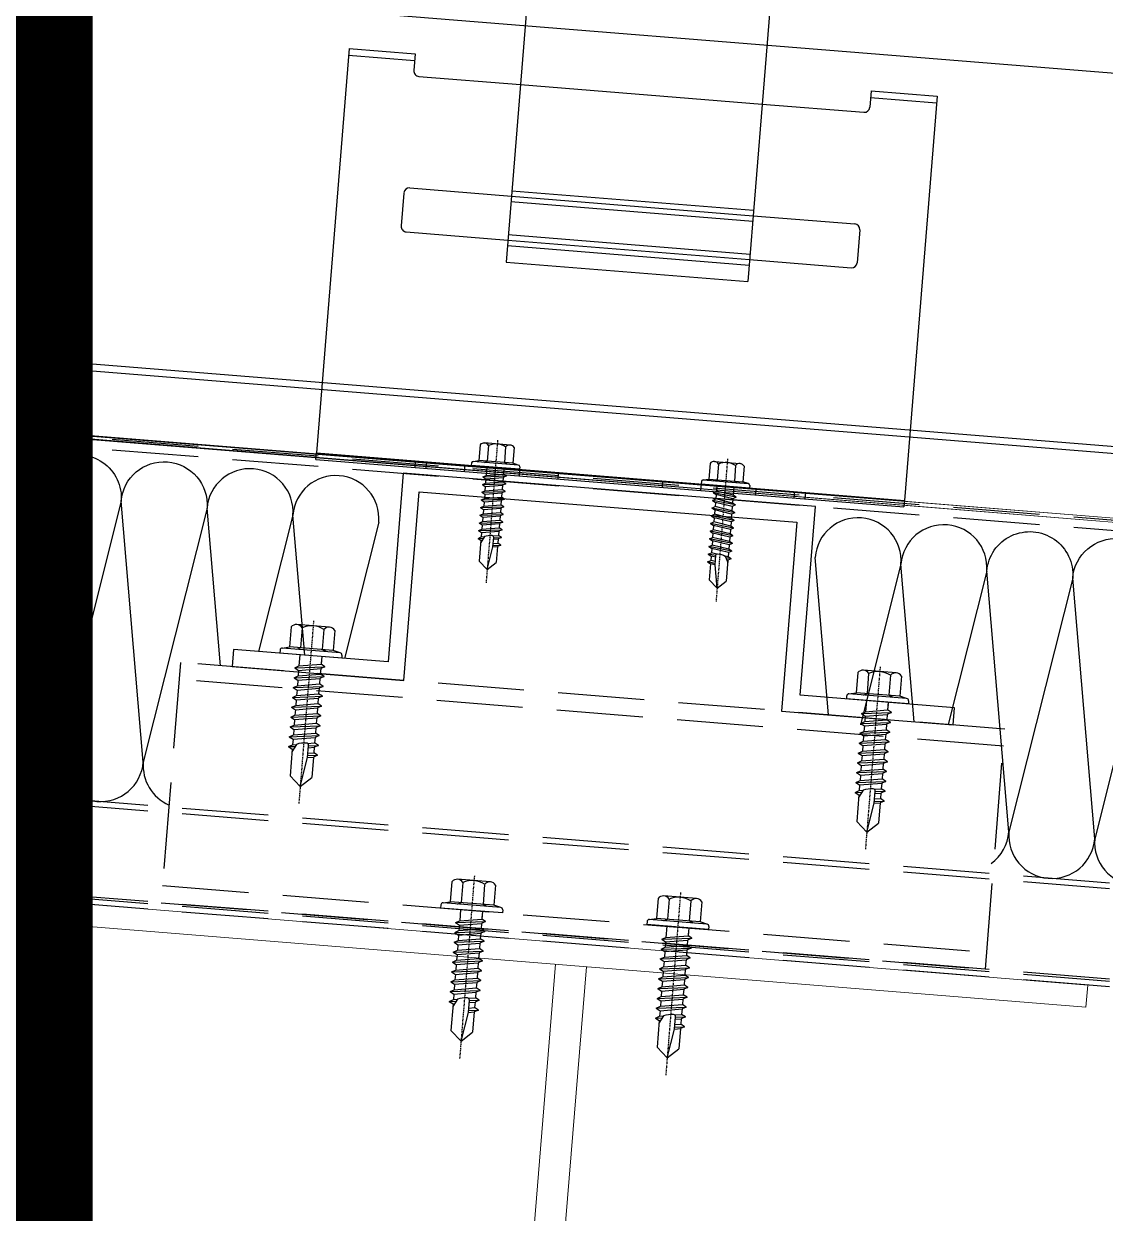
# Model space of a CAD drawing. Extents: x 220580 to 2027826, y -309201 to 71987.
# Drawn here: x 360329.9 to 360486.9, y -153232.1 to -153059.3 of the extents above; entities that cross this region are included whole.
import ezdxf

# ---------------------------------------------------------------- set-up
doc = ezdxf.new("R2010")
doc.units = 0
for name, pattern in [('CENTER', [2, 1.25, -0.25, 0.25, -0.25]), ('DASH', [0.35, 0.25, -0.1]), ('ZN-DASH', [0.35, 0.25, -0.1])]:
    doc.linetypes.add(name, pattern=pattern)
for name, color, linetype in [('!ZN6-虚线-8', 8, 'ZN-DASH'), ('3索引', 3, 'Continuous'), ('BWM', 8, 'Continuous'), ('pj', 4, 'Continuous'), ('SEAMLOK75 - SHEET', 6, 'Continuous'), ('ZX', 240, 'CENTER')]:
    doc.layers.add(name, color=color, linetype=linetype)
for name, color, linetype, lineweight in [('S-dim', 81, 'Continuous', 0), ('屋面板', 6, 'Continuous', 13), ('粗', 7, 'Continuous', 50)]:
    doc.layers.add(name, color=color, linetype=linetype, lineweight=lineweight)

# ---------------------------------------------------------------- blocks, each defined once
blk = doc.blocks.new('20250908100738', base_point=(-59332.14, -80635.9))
at = {"color": 8, "ltscale": 50}
for p, q in [((-60924.04, -80547.73), (-60065.4, -80617.12)), ((-60924.04, -80549.24), (-60065, -80618.65)), ((-60064.16, -80669.99), (-60924.04, -80600.5)), ((-60064.16, -80670.79), (-60924.04, -80601.31)), ((-60064.16, -80683.93), (-60924.04, -80614.45)), ((-60064.16, -80684.24), (-60924.04, -80614.75)), ((-60064.16, -80685.04), (-60924.04, -80615.55)), ((-60321.06, -80628.06, 0), (-60323.87, -80662.95, 0)), ((-60201.45, -80637.73, 0), (-60321.06, -80628.06, 0)), ((-60201.65, -80640.22, 0), (-60321.26, -80630.55, 0)), ((-60204.26, -80672.61, 0), (-60201.45, -80637.73, 0)), ((-60323.67, -80660.46, 0), (-60204.06, -80670.12, 0)), ((-60323.87, -80662.95, 0), (-60204.26, -80672.61, 0))]:
    blk.add_line(p, q, dxfattribs=at)
at = {"color": 8, "ltscale": 1000}
for p, q in [((-60288.74, -80600.57, 0), (-60290.95, -80627.99, 0)), ((-60228.93, -80605.41, 0), (-60288.74, -80600.57, 0)), ((-60288.66, -80630.68, 0), (-60286.45, -80603.27, 0)), ((-60286.45, -80603.27, 0), (-60231.62, -80607.7, 0)), ((-60231.15, -80632.82, 0), (-60228.93, -80605.41, 0)), ((-60231.62, -80607.7, 0), (-60233.84, -80635.11, 0)), ((-60313.38, -80626.17, 0), (-60313.58, -80628.66, 0)), ((-60290.95, -80627.99, 0), (-60313.38, -80626.17, 0)), ((-60313.58, -80628.66, 0), (-60288.66, -80630.68, 0)), ((-60208.72, -80634.63, 0), (-60231.15, -80632.82, 0)), ((-60233.84, -80635.11, 0), (-60208.92, -80637.12, 0)), ((-60208.92, -80637.12, 0), (-60208.72, -80634.63, 0))]:
    blk.add_line(p, q, dxfattribs=at)
at = {"layer": 'BWM', "color": 8, "ltscale": 1000}
for p, q in [((-60315.28, -80628.53), (-60317.22, -80605.66)), ((-60304.76, -80606.67), (-60309.73, -80626.47)), ((-60303.04, -80627.01), (-60304.76, -80606.67)), ((-60292.3, -80607.68), (-60297.27, -80627.47)), ((-60227.04, -80635.66), (-60228.97, -80612.8)), ((-60216.51, -80613.8), (-60222.37, -80637.13)), ((-60214.58, -80636.67), (-60216.51, -80613.8)), ((-60204.05, -80614.81), (-60209.64, -80637.06))]:
    blk.add_line(p, q, dxfattribs=at)
at = {"layer": 'BWM', "color": 8}
for points in [[(-60354.6, -80602.64, -1), (-60342.14, -80603.65), (-60351.39, -80640.51, 1), (-60338.93, -80641.51), (-60342.14, -80603.65, -1), (-60329.68, -80604.66), (-60338.93, -80641.51, 1), (-60326.47, -80642.52), (-60329.68, -80604.66, -1), (-60317.22, -80605.66), (-60326.47, -80642.52, 0.32092), (-60322.73, -80648.76, 0.32092)], [(-60203.4, -80657.23, 0.218797), (-60200.85, -80652.67), (-60204.05, -80614.81, -1), (-60191.59, -80615.82), (-60200.85, -80652.67, 1), (-60188.39, -80653.68), (-60191.59, -80615.82, -1), (-60179.14, -80616.82), (-60188.39, -80653.68, 1), (-60175.93, -80654.69)]]:
    blk.add_lwpolyline(points, format="xyb", dxfattribs=at)
at = {"layer": 'BWM', "color": 8, "ltscale": 1000}
for centre in [(-60310.99, -80606.17), (-60298.53, -80607.17), (-60222.74, -80613.3), (-60210.28, -80614.31)]:
    blk.add_arc(centre, 6.25, 355.3801, 175.3801, dxfattribs=at)
at = {"layer": 'pj', "color": 8, "ltscale": 1000}
for p, q in [((-60277.59, -80596.46, 0), (-60277.77, -80598.73, 0)), ((-60273.24, -80596.49, 0), (-60276.94, -80596.19, 0)), ((-60276.35, -80596.56, 0), (-60276.54, -80598.83, 0)), ((-60273.88, -80596.76, 0), (-60274.06, -80599.03, 0)), ((-60272.64, -80596.86, 0), (-60272.83, -80599.13, 0)), ((-60278.58, -80598.87, 0), (-60277.77, -80598.73, 0)), ((-60272.83, -80599.13, 0), (-60277.77, -80598.73, 0)), ((-60276.94, -80599, 0), (-60276.54, -80598.83, 0)), ((-60278.84, -80599.09, 0), (-60278.87, -80599.45, 0)), ((-60271.86, -80600.01, 0), (-60278.87, -80599.45, 0)), ((-60272.05, -80599.4, 0), (-60278.58, -80598.87, 0)), ((-60276.6, -80599.63, 0), (-60276.7, -80600.9, 0)), ((-60274.13, -80599.83, 0), (-60274.2, -80600.7, 0)), ((-60274.15, -80600.08, 0), (-60274.2, -80600.7, 0)), ((-60273.6, -80599.27, 0), (-60274.06, -80599.03, 0)), ((-60272.05, -80599.4, 0), (-60272.83, -80599.13, 0)), ((-60271.83, -80599.65, 0), (-60271.86, -80600.01, 0)), ((-60244.22, -80599.16, 0), (-60244.4, -80601.43, 0)), ((-60243.57, -80598.89, 0), (-60239.87, -80599.19, 0)), ((-60242.98, -80599.26, 0), (-60243.17, -80601.53, 0)), ((-60240.51, -80599.46, 0), (-60240.69, -80601.73, 0)), ((-60239.27, -80599.56, 0), (-60239.46, -80601.83, 0)), ((-60277.26, -80602.22, 0), (-60276.79, -80602.01, 0)), ((-60277.26, -80602.22, 0), (-60273.86, -80602.1, 0)), ((-60277.26, -80602.22, 0), (-60276.83, -80602.51, 0)), ((-60277.17, -80601.11, 0), (-60276.7, -80600.9, 0)), ((-60277.17, -80601.11, 0), (-60273.77, -80600.98, 0)), ((-60277.17, -80601.11, 0), (-60276.74, -80601.39, 0)), ((-60276.83, -80602.51, 0), (-60274.33, -80602.31, 0)), ((-60276.74, -80601.39, 0), (-60276.79, -80602.01, 0)), ((-60276.79, -80602.01, 0), (-60274.29, -80601.81, 0)), ((-60276.74, -80601.39, 0), (-60274.24, -80601.19, 0)), ((-60276.7, -80600.9, 0), (-60274.2, -80600.7, 0)), ((-60274.33, -80602.31, 0), (-60274.38, -80602.93, 0)), ((-60273.86, -80602.1, 0), (-60274.33, -80602.31, 0)), ((-60274.24, -80601.19, 0), (-60274.29, -80601.81, 0)), ((-60273.86, -80602.1, 0), (-60274.29, -80601.81, 0)), ((-60273.77, -80600.98, 0), (-60274.24, -80601.19, 0)), ((-60273.77, -80600.98, 0), (-60274.2, -80600.7, 0)), ((-60245.47, -80601.78, 0), (-60245.5, -80602.14, 0)), ((-60245.5, -80602.14, 0), (-60238.49, -80602.71, 0)), ((-60245.22, -80601.56, 0), (-60244.4, -80601.43, 0)), ((-60245.22, -80601.56, 0), (-60238.68, -80602.09, 0)), ((-60244.4, -80601.43, 0), (-60239.46, -80601.83, 0)), ((-60243.66, -80601.69, 0), (-60243.17, -80601.53, 0)), ((-60240.32, -80601.96, 0), (-60240.69, -80601.73, 0)), ((-60238.68, -80602.09, 0), (-60239.46, -80601.83, 0)), ((-60277.35, -80603.34, 0), (-60276.88, -80603.13, 0)), ((-60277.35, -80603.34, 0), (-60273.95, -80603.21, 0)), ((-60277.35, -80603.34, 0), (-60276.92, -80603.62, 0)), ((-60276.92, -80603.62, 0), (-60276.97, -80604.25, 0)), ((-60276.97, -80604.25, 0), (-60274.47, -80604.05, 0)), ((-60276.92, -80603.62, 0), (-60274.42, -80603.42, 0)), ((-60276.83, -80602.51, 0), (-60276.88, -80603.13, 0)), ((-60276.88, -80603.13, 0), (-60274.38, -80602.93, 0)), ((-60274.42, -80603.42, 0), (-60274.47, -80604.05, 0)), ((-60274.04, -80604.33, 0), (-60274.47, -80604.05, 0)), ((-60273.95, -80603.21, 0), (-60274.42, -80603.42, 0)), ((-60273.95, -80603.21, 0), (-60274.38, -80602.93, 0)), ((-60243.77, -80603.41, 0), (-60243.3, -80603.19, 0)), ((-60240.43, -80604.08, 0), (-60243.77, -80603.41, 0)), ((-60243.77, -80603.41, 0), (-60243.34, -80603.69, 0)), ((-60243.34, -80603.69, 0), (-60243.39, -80604.31, 0)), ((-60240.9, -80604.29, 0), (-60243.34, -80603.69, 0)), ((-60243.23, -80602.33, 0), (-60243.3, -80603.19, 0)), ((-60243.25, -80602.57, 0), (-60243.3, -80603.19, 0)), ((-60240.86, -80603.79, 0), (-60243.3, -80603.19, 0)), ((-60240.76, -80602.53, 0), (-60240.86, -80603.79, 0)), ((-60240.43, -80604.08, 0), (-60240.86, -80603.79, 0)), ((-60238.46, -80602.35, 0), (-60238.49, -80602.71, 0)), ((-60277.53, -80605.57, 0), (-60277.06, -80605.36, 0)), ((-60277.53, -80605.57, 0), (-60274.13, -80605.45, 0)), ((-60277.53, -80605.57, 0), (-60277.1, -80605.86, 0)), ((-60277.44, -80604.46, 0), (-60276.97, -80604.25, 0)), ((-60277.44, -80604.46, 0), (-60274.04, -80604.33, 0)), ((-60277.44, -80604.46, 0), (-60277.01, -80604.74, 0)), ((-60277.1, -80605.86, 0), (-60274.6, -80605.66, 0)), ((-60277.01, -80604.74, 0), (-60277.06, -80605.36, 0)), ((-60277.06, -80605.36, 0), (-60274.56, -80605.16, 0)), ((-60277.01, -80604.74, 0), (-60274.51, -80604.54, 0)), ((-60274.6, -80605.66, 0), (-60274.65, -80606.28, 0)), ((-60274.13, -80605.45, 0), (-60274.6, -80605.66, 0)), ((-60274.51, -80604.54, 0), (-60274.56, -80605.16, 0)), ((-60274.13, -80605.45, 0), (-60274.56, -80605.16, 0)), ((-60274.04, -80604.33, 0), (-60274.51, -80604.54, 0)), ((-60243.95, -80605.64, 0), (-60243.48, -80605.43, 0)), ((-60240.61, -80606.31, 0), (-60243.95, -80605.64, 0)), ((-60243.95, -80605.64, 0), (-60243.52, -80605.92, 0)), ((-60243.86, -80604.52, 0), (-60243.39, -80604.31, 0)), ((-60240.52, -80605.19, 0), (-60243.86, -80604.52, 0)), ((-60243.86, -80604.52, 0), (-60243.43, -80604.81, 0)), ((-60243.43, -80604.81, 0), (-60243.48, -80605.43, 0)), ((-60241.04, -80606.03, 0), (-60243.48, -80605.43, 0)), ((-60240.99, -80605.4, 0), (-60243.43, -80604.81, 0)), ((-60240.95, -80604.91, 0), (-60243.39, -80604.31, 0)), ((-60240.99, -80605.4, 0), (-60241.04, -80606.03, 0)), ((-60240.52, -80605.19, 0), (-60240.99, -80605.4, 0)), ((-60240.9, -80604.29, 0), (-60240.95, -80604.91, 0)), ((-60240.52, -80605.19, 0), (-60240.95, -80604.91, 0)), ((-60240.43, -80604.08, 0), (-60240.9, -80604.29, 0)), ((-60277.62, -80606.69, 0), (-60277.15, -80606.48, 0)), ((-60277.62, -80606.69, 0), (-60274.22, -80606.56, 0)), ((-60277.62, -80606.69, 0), (-60277.19, -80606.97, 0)), ((-60277.19, -80606.97, 0), (-60277.24, -80607.6, 0)), ((-60277.24, -80607.6, 0), (-60274.74, -80607.4, 0)), ((-60277.19, -80606.97, 0), (-60274.69, -80606.77, 0)), ((-60277.1, -80605.86, 0), (-60277.15, -80606.48, 0)), ((-60277.15, -80606.48, 0), (-60274.65, -80606.28, 0)), ((-60274.69, -80606.77, 0), (-60274.74, -80607.4, 0)), ((-60274.31, -80607.68, 0), (-60274.74, -80607.4, 0)), ((-60274.22, -80606.56, 0), (-60274.69, -80606.77, 0)), ((-60274.22, -80606.56, 0), (-60274.65, -80606.28, 0)), ((-60244.04, -80606.75, 0), (-60243.57, -80606.54, 0)), ((-60240.71, -80607.43, 0), (-60244.04, -80606.75, 0)), ((-60244.04, -80606.75, 0), (-60243.61, -80607.04, 0)), ((-60243.61, -80607.04, 0), (-60243.66, -80607.66, 0)), ((-60241.17, -80607.64, 0), (-60243.61, -80607.04, 0)), ((-60243.52, -80605.92, 0), (-60243.57, -80606.54, 0)), ((-60241.13, -80607.14, 0), (-60243.57, -80606.54, 0)), ((-60241.08, -80606.52, 0), (-60243.52, -80605.92, 0)), ((-60240.71, -80607.43, 0), (-60241.17, -80607.64, 0)), ((-60241.08, -80606.52, 0), (-60241.13, -80607.14, 0)), ((-60240.71, -80607.43, 0), (-60241.13, -80607.14, 0)), ((-60240.61, -80606.31, 0), (-60241.08, -80606.52, 0)), ((-60240.61, -80606.31, 0), (-60241.04, -80606.03, 0)), ((-60277.8, -80608.92, 0), (-60277.33, -80608.71, 0)), ((-60277.8, -80608.92, 0), (-60274.4, -80608.8, 0)), ((-60277.8, -80608.92, 0), (-60277.37, -80609.21, 0)), ((-60277.71, -80607.81, 0), (-60277.24, -80607.6, 0)), ((-60277.71, -80607.81, 0), (-60274.31, -80607.68, 0)), ((-60277.71, -80607.81, 0), (-60277.28, -80608.09, 0)), ((-60277.37, -80609.21, 0), (-60277.42, -80609.83, 0)), ((-60277.37, -80609.21, 0), (-60274.87, -80609.01, 0)), ((-60277.28, -80608.09, 0), (-60277.33, -80608.71, 0)), ((-60277.33, -80608.71, 0), (-60274.83, -80608.51, 0)), ((-60277.28, -80608.09, 0), (-60274.78, -80607.89, 0)), ((-60274.87, -80609.01, 0), (-60274.92, -80609.63, 0)), ((-60274.4, -80608.8, 0), (-60274.87, -80609.01, 0)), ((-60274.78, -80607.89, 0), (-60274.83, -80608.51, 0)), ((-60274.4, -80608.8, 0), (-60274.83, -80608.51, 0)), ((-60274.31, -80607.68, 0), (-60274.78, -80607.89, 0)), ((-60244.22, -80608.99, 0), (-60243.75, -80608.78, 0)), ((-60240.89, -80609.66, 0), (-60244.22, -80608.99, 0)), ((-60244.22, -80608.99, 0), (-60243.79, -80609.27, 0)), ((-60244.13, -80607.87, 0), (-60243.66, -80607.66, 0)), ((-60240.8, -80608.54, 0), (-60244.13, -80607.87, 0)), ((-60244.13, -80607.87, 0), (-60243.7, -80608.15, 0)), ((-60243.7, -80608.15, 0), (-60243.75, -80608.78, 0)), ((-60241.31, -80609.38, 0), (-60243.75, -80608.78, 0)), ((-60241.26, -80608.75, 0), (-60243.7, -80608.15, 0)), ((-60241.22, -80608.26, 0), (-60243.66, -80607.66, 0)), ((-60241.26, -80608.75, 0), (-60241.31, -80609.38, 0)), ((-60240.8, -80608.54, 0), (-60241.26, -80608.75, 0)), ((-60241.17, -80607.64, 0), (-60241.22, -80608.26, 0)), ((-60240.8, -80608.54, 0), (-60241.22, -80608.26, 0)), ((-60277.89, -80610.04, 0), (-60277.42, -80609.83, 0)), ((-60277.89, -80610.04, 0), (-60277.11, -80610.01, 0)), ((-60277.89, -80610.04, 0), (-60277.46, -80610.32, 0)), ((-60277.46, -80610.32, 0), (-60277.71, -80613.34, 0)), ((-60277.46, -80610.32, 0), (-60277.29, -80610.31, 0)), ((-60277.42, -80609.83, 0), (-60276.97, -80609.78, 0)), ((-60275.72, -80609.68, 0), (-60274.92, -80609.63, 0)), ((-60275.68, -80610.79, 0), (-60275.01, -80610.75, 0)), ((-60275.63, -80610.17, 0), (-60274.96, -80610.12, 0)), ((-60275.62, -80609.94, 0), (-60274.49, -80609.91, 0)), ((-60274.96, -80610.12, 0), (-60275.01, -80610.75, 0)), ((-60274.58, -80611.03, 0), (-60275.01, -80610.75, 0)), ((-60274.49, -80609.91, 0), (-60274.96, -80610.12, 0)), ((-60274.49, -80609.91, 0), (-60274.92, -80609.63, 0)), ((-60244.31, -80610.1, 0), (-60243.84, -80609.89, 0)), ((-60240.98, -80610.77, 0), (-60244.31, -80610.1, 0)), ((-60244.31, -80610.1, 0), (-60243.88, -80610.39, 0)), ((-60243.88, -80610.39, 0), (-60243.93, -80611.01, 0)), ((-60241.44, -80610.99, 0), (-60243.88, -80610.39, 0)), ((-60243.79, -80609.27, 0), (-60243.84, -80609.89, 0)), ((-60241.4, -80610.49, 0), (-60243.84, -80609.89, 0)), ((-60241.35, -80609.87, 0), (-60243.79, -80609.27, 0)), ((-60240.98, -80610.77, 0), (-60241.44, -80610.99, 0)), ((-60241.35, -80609.87, 0), (-60241.4, -80610.49, 0)), ((-60240.98, -80610.77, 0), (-60241.4, -80610.49, 0)), ((-60240.89, -80609.66, 0), (-60241.35, -80609.87, 0)), ((-60240.89, -80609.66, 0), (-60241.31, -80609.38, 0)), ((-60275.72, -80611.28, 0), (-60275.05, -80611.24, 0)), ((-60275.71, -80611.06, 0), (-60274.58, -80611.03, 0)), ((-60275.05, -80611.24, 0), (-60275.24, -80613.54, 0)), ((-60274.58, -80611.03, 0), (-60275.05, -80611.24, 0)), ((-60244.49, -80612.34, 0), (-60244.02, -80612.13, 0)), ((-60243.39, -80612.55, 0), (-60244.49, -80612.34, 0)), ((-60244.49, -80612.34, 0), (-60244.06, -80612.62, 0)), ((-60244.4, -80611.22, 0), (-60243.93, -80611.01, 0)), ((-60241.07, -80611.89, 0), (-60244.4, -80611.22, 0)), ((-60244.4, -80611.22, 0), (-60243.97, -80611.5, 0)), ((-60244.06, -80612.62, 0), (-60244.11, -80613.24, 0)), ((-60243.4, -80612.77, 0), (-60244.06, -80612.62, 0)), ((-60243.97, -80611.5, 0), (-60244.02, -80612.13, 0)), ((-60243.24, -80612.31, 0), (-60244.02, -80612.13, 0)), ((-60241.53, -80612.1, 0), (-60243.97, -80611.5, 0)), ((-60241.49, -80611.61, 0), (-60243.93, -80611.01, 0)), ((-60241.58, -80612.72, 0), (-60242.02, -80612.61, 0)), ((-60241.53, -80612.1, 0), (-60241.58, -80612.72, 0)), ((-60241.07, -80611.89, 0), (-60241.53, -80612.1, 0)), ((-60241.44, -80610.99, 0), (-60241.49, -80611.61, 0)), ((-60241.07, -80611.89, 0), (-60241.49, -80611.61, 0)), ((-60276.56, -80614.56, 0), (-60277.71, -80613.34, 0)), ((-60276.56, -80614.56, 0), (-60275.24, -80613.54, 0)), ((-60244.58, -80613.45, 0), (-60244.11, -80613.24, 0)), ((-60243.48, -80613.67, 0), (-60244.58, -80613.45, 0)), ((-60244.58, -80613.45, 0), (-60244.15, -80613.74, 0)), ((-60244.15, -80613.74, 0), (-60244.34, -80616.04, 0)), ((-60243.49, -80613.89, 0), (-60244.15, -80613.74, 0)), ((-60243.45, -80613.39, 0), (-60244.11, -80613.24, 0)), ((-60241.16, -80613.01, 0), (-60241.92, -80612.85, 0)), ((-60241.62, -80613.22, 0), (-60241.87, -80616.24, 0)), ((-60241.62, -80613.22, 0), (-60241.79, -80613.17, 0)), ((-60241.16, -80613.01, 0), (-60241.62, -80613.22, 0)), ((-60241.16, -80613.01, 0), (-60241.58, -80612.72, 0)), ((-60243.19, -80617.26, 0), (-60244.34, -80616.04, 0)), ((-60243.19, -80617.26, 0), (-60241.87, -80616.24, 0)), ((-60305.01, -80622.89, 0), (-60305.25, -80625.8, 0)), ((-60299.44, -80622.93, 0), (-60304.19, -80622.55, 0)), ((-60303.43, -80623.02, 0), (-60303.66, -80625.93, 0)), ((-60300.27, -80623.28, 0), (-60300.5, -80626.19, 0)), ((-60298.68, -80623.41, 0), (-60298.92, -80626.31, 0)), ((-60306.62, -80626.26, 0), (-60306.66, -80626.72, 0)), ((-60306.29, -80625.98, 0), (-60305.25, -80625.8, 0)), ((-60297.92, -80626.65, 0), (-60306.29, -80625.98, 0)), ((-60298.92, -80626.31, 0), (-60305.25, -80625.8, 0)), ((-60304.19, -80626.15, 0), (-60303.66, -80625.93, 0)), ((-60299.91, -80626.49, 0), (-60300.5, -80626.19, 0)), ((-60297.92, -80626.65, 0), (-60298.92, -80626.31, 0)), ((-60297.67, -80627.44, 0), (-60306.66, -80626.72, 0)), ((-60303.75, -80626.95, 0), (-60303.88, -80628.57, 0)), ((-60300.58, -80627.21, 0), (-60300.67, -80628.32, 0)), ((-60300.61, -80627.52, 0), (-60300.67, -80628.32, 0)), ((-60297.64, -80626.98, 0), (-60297.67, -80627.44, 0)), ((-60304.48, -80628.84, 0), (-60303.88, -80628.57, 0)), ((-60304.48, -80628.84, 0), (-60300.13, -80628.68, 0)), ((-60304.48, -80628.84, 0), (-60303.93, -80629.21, 0)), ((-60303.93, -80629.21, 0), (-60303.99, -80630, 0)), ((-60303.99, -80630, 0), (-60300.79, -80629.75, 0)), ((-60303.93, -80629.21, 0), (-60300.72, -80628.95, 0)), ((-60303.88, -80628.57, 0), (-60300.67, -80628.32, 0)), ((-60300.72, -80628.95, 0), (-60300.79, -80629.75, 0)), ((-60300.24, -80630.11, 0), (-60300.79, -80629.75, 0)), ((-60300.13, -80628.68, 0), (-60300.72, -80628.95, 0)), ((-60300.13, -80628.68, 0), (-60300.67, -80628.32, 0)), ((-60222.78, -80629.54, 0), (-60223.01, -80632.45, 0)), ((-60217.21, -80629.58, 0), (-60221.96, -80629.19, 0)), ((-60221.2, -80629.67, 0), (-60221.43, -80632.58, 0)), ((-60218.03, -80629.92, 0), (-60218.27, -80632.83, 0)), ((-60304.71, -80631.7, 0), (-60304.11, -80631.43, 0)), ((-60304.71, -80631.7, 0), (-60300.36, -80631.54, 0)), ((-60304.59, -80630.27, 0), (-60303.99, -80630, 0)), ((-60304.59, -80630.27, 0), (-60300.24, -80630.11, 0)), ((-60304.59, -80630.27, 0), (-60304.04, -80630.64, 0)), ((-60304.04, -80630.64, 0), (-60304.11, -80631.43, 0)), ((-60304.11, -80631.43, 0), (-60300.9, -80631.18, 0)), ((-60304.04, -80630.64, 0), (-60300.84, -80630.38, 0)), ((-60300.36, -80631.54, 0), (-60300.95, -80631.81, 0)), ((-60300.84, -80630.38, 0), (-60300.9, -80631.18, 0)), ((-60300.36, -80631.54, 0), (-60300.9, -80631.18, 0)), ((-60300.24, -80630.11, 0), (-60300.84, -80630.38, 0)), ((-60216.45, -80630.05, 0), (-60216.69, -80632.96, 0)), ((-60304.82, -80633.13, 0), (-60304.22, -80632.86, 0)), ((-60304.82, -80633.13, 0), (-60300.47, -80632.97, 0)), ((-60304.82, -80633.13, 0), (-60304.28, -80633.49, 0)), ((-60304.71, -80631.7, 0), (-60304.16, -80632.06, 0)), ((-60304.28, -80633.49, 0), (-60301.07, -80633.24, 0)), ((-60304.16, -80632.06, 0), (-60304.22, -80632.86, 0)), ((-60304.22, -80632.86, 0), (-60301.02, -80632.61, 0)), ((-60304.16, -80632.06, 0), (-60300.95, -80631.81, 0)), ((-60301.07, -80633.24, 0), (-60301.13, -80634.04, 0)), ((-60300.47, -80632.97, 0), (-60301.07, -80633.24, 0)), ((-60300.95, -80631.81, 0), (-60301.02, -80632.61, 0)), ((-60300.47, -80632.97, 0), (-60301.02, -80632.61, 0)), ((-60224.39, -80632.9, 0), (-60224.42, -80633.36, 0)), ((-60215.44, -80634.09, 0), (-60224.42, -80633.36, 0)), ((-60224.06, -80632.62, 0), (-60223.01, -80632.45, 0)), ((-60215.69, -80633.3, 0), (-60224.06, -80632.62, 0)), ((-60216.69, -80632.96, 0), (-60223.01, -80632.45, 0)), ((-60221.95, -80632.79, 0), (-60221.43, -80632.58, 0)), ((-60217.68, -80633.14, 0), (-60218.27, -80632.83, 0)), ((-60215.69, -80633.3, 0), (-60216.69, -80632.96, 0)), ((-60304.94, -80634.56, 0), (-60304.34, -80634.29, 0)), ((-60304.94, -80634.56, 0), (-60300.59, -80634.4, 0)), ((-60304.94, -80634.56, 0), (-60304.39, -80634.92, 0)), ((-60304.39, -80634.92, 0), (-60304.46, -80635.72, 0)), ((-60304.39, -80634.92, 0), (-60301.19, -80634.67, 0)), ((-60304.28, -80633.49, 0), (-60304.34, -80634.29, 0)), ((-60304.34, -80634.29, 0), (-60301.13, -80634.04, 0)), ((-60301.19, -80634.67, 0), (-60301.25, -80635.46, 0)), ((-60300.59, -80634.4, 0), (-60301.19, -80634.67, 0)), ((-60300.59, -80634.4, 0), (-60301.13, -80634.04, 0)), ((-60221.51, -80633.6, 0), (-60221.65, -80635.22, 0)), ((-60221.65, -80635.22, 0), (-60218.44, -80634.96, 0)), ((-60218.35, -80633.85, 0), (-60218.44, -80634.96, 0)), ((-60218.38, -80634.17, 0), (-60218.44, -80634.96, 0)), ((-60217.89, -80635.33, 0), (-60218.44, -80634.96, 0)), ((-60215.4, -80633.63, 0), (-60215.44, -80634.09, 0)), ((-60305.05, -80635.99, 0), (-60304.46, -80635.72, 0)), ((-60305.05, -80635.99, 0), (-60300.7, -80635.83, 0)), ((-60305.05, -80635.99, 0), (-60304.51, -80636.35, 0)), ((-60304.51, -80636.35, 0), (-60304.57, -80637.15, 0)), ((-60304.51, -80636.35, 0), (-60301.3, -80636.1, 0)), ((-60304.46, -80635.72, 0), (-60301.25, -80635.46, 0)), ((-60301.3, -80636.1, 0), (-60301.37, -80636.89, 0)), ((-60300.7, -80635.83, 0), (-60301.3, -80636.1, 0)), ((-60300.7, -80635.83, 0), (-60301.25, -80635.46, 0)), ((-60222.36, -80636.92, 0), (-60221.76, -80636.65, 0)), ((-60222.36, -80636.92, 0), (-60218.01, -80636.76, 0)), ((-60222.24, -80635.49, 0), (-60221.65, -80635.22, 0)), ((-60222.24, -80635.49, 0), (-60217.89, -80635.33, 0)), ((-60222.24, -80635.49, 0), (-60221.7, -80635.85, 0)), ((-60221.7, -80635.85, 0), (-60221.76, -80636.65, 0)), ((-60221.76, -80636.65, 0), (-60218.56, -80636.39, 0)), ((-60221.7, -80635.85, 0), (-60218.49, -80635.6, 0)), ((-60218.01, -80636.76, 0), (-60218.61, -80637.03, 0)), ((-60218.49, -80635.6, 0), (-60218.56, -80636.39, 0)), ((-60218.01, -80636.76, 0), (-60218.56, -80636.39, 0)), ((-60217.89, -80635.33, 0), (-60218.49, -80635.6, 0)), ((-60305.28, -80638.85, 0), (-60304.69, -80638.58, 0)), ((-60305.17, -80637.42, 0), (-60304.57, -80637.15, 0)), ((-60305.17, -80637.42, 0), (-60300.82, -80637.26, 0)), ((-60305.17, -80637.42, 0), (-60304.62, -80637.78, 0)), ((-60304.62, -80637.78, 0), (-60304.69, -80638.58, 0)), ((-60304.69, -80638.58, 0), (-60301.48, -80638.32, 0)), ((-60304.62, -80637.78, 0), (-60301.42, -80637.53, 0)), ((-60304.57, -80637.15, 0), (-60301.37, -80636.89, 0)), ((-60301.42, -80637.53, 0), (-60301.48, -80638.32, 0)), ((-60300.93, -80638.68, 0), (-60301.48, -80638.32, 0)), ((-60300.82, -80637.26, 0), (-60301.42, -80637.53, 0)), ((-60300.82, -80637.26, 0), (-60301.37, -80636.89, 0)), ((-60222.47, -80638.35, 0), (-60221.88, -80638.08, 0)), ((-60222.47, -80638.35, 0), (-60218.13, -80638.19, 0)), ((-60222.47, -80638.35, 0), (-60221.93, -80638.71, 0)), ((-60222.36, -80636.92, 0), (-60221.81, -80637.28, 0)), ((-60221.93, -80638.71, 0), (-60218.72, -80638.46, 0)), ((-60221.81, -80637.28, 0), (-60221.88, -80638.08, 0)), ((-60221.88, -80638.08, 0), (-60218.67, -80637.82, 0)), ((-60221.81, -80637.28, 0), (-60218.61, -80637.03, 0)), ((-60218.72, -80638.46, 0), (-60218.79, -80639.25, 0)), ((-60218.13, -80638.19, 0), (-60218.72, -80638.46, 0)), ((-60218.61, -80637.03, 0), (-60218.67, -80637.82, 0)), ((-60218.13, -80638.19, 0), (-60218.67, -80637.82, 0)), ((-60305.4, -80640.28, 0), (-60304.8, -80640.01, 0)), ((-60305.4, -80640.28, 0), (-60304.4, -80640.24, 0)), ((-60305.4, -80640.28, 0), (-60304.85, -80640.64, 0)), ((-60305.28, -80638.85, 0), (-60300.93, -80638.68, 0)), ((-60305.28, -80638.85, 0), (-60304.74, -80639.21, 0)), ((-60304.74, -80639.21, 0), (-60304.8, -80640.01, 0)), ((-60304.8, -80640.01, 0), (-60304.23, -80639.95, 0)), ((-60304.74, -80639.21, 0), (-60301.53, -80638.95, 0)), ((-60302.62, -80639.82, 0), (-60301.6, -80639.75, 0)), ((-60302.49, -80640.16, 0), (-60301.05, -80640.11, 0)), ((-60301.05, -80640.11, 0), (-60301.65, -80640.38, 0)), ((-60301.53, -80638.95, 0), (-60301.6, -80639.75, 0)), ((-60301.05, -80640.11, 0), (-60301.6, -80639.75, 0)), ((-60300.93, -80638.68, 0), (-60301.53, -80638.95, 0)), ((-60222.59, -80639.78, 0), (-60221.99, -80639.51, 0)), ((-60222.59, -80639.78, 0), (-60218.24, -80639.61, 0)), ((-60222.59, -80639.78, 0), (-60222.04, -80640.14, 0)), ((-60222.04, -80640.14, 0), (-60222.11, -80640.94, 0)), ((-60222.04, -80640.14, 0), (-60218.84, -80639.88, 0)), ((-60221.93, -80638.71, 0), (-60221.99, -80639.51, 0)), ((-60221.99, -80639.51, 0), (-60218.79, -80639.25, 0)), ((-60218.84, -80639.88, 0), (-60218.9, -80640.68, 0)), ((-60218.24, -80639.61, 0), (-60218.84, -80639.88, 0)), ((-60218.24, -80639.61, 0), (-60218.79, -80639.25, 0)), ((-60304.85, -80640.64, 0), (-60305.17, -80644.51, 0)), ((-60304.85, -80640.64, 0), (-60304.63, -80640.62, 0)), ((-60302.63, -80641.87, 0), (-60301.76, -80641.81, 0)), ((-60302.6, -80641.58, 0), (-60301.17, -80641.54, 0)), ((-60302.58, -80641.24, 0), (-60301.71, -80641.18, 0)), ((-60302.51, -80640.44, 0), (-60301.65, -80640.38, 0)), ((-60301.76, -80641.81, 0), (-60302, -80644.76, 0)), ((-60301.17, -80641.54, 0), (-60301.76, -80641.81, 0)), ((-60301.65, -80640.38, 0), (-60301.71, -80641.18, 0)), ((-60301.17, -80641.54, 0), (-60301.71, -80641.18, 0)), ((-60222.7, -80641.21, 0), (-60222.11, -80640.94, 0)), ((-60222.7, -80641.21, 0), (-60218.36, -80641.04, 0)), ((-60222.7, -80641.21, 0), (-60222.16, -80641.57, 0)), ((-60222.16, -80641.57, 0), (-60222.22, -80642.36, 0)), ((-60222.16, -80641.57, 0), (-60218.95, -80641.31, 0)), ((-60222.11, -80640.94, 0), (-60218.9, -80640.68, 0)), ((-60218.95, -80641.31, 0), (-60219.02, -80642.11, 0)), ((-60218.36, -80641.04, 0), (-60218.95, -80641.31, 0)), ((-60218.36, -80641.04, 0), (-60218.9, -80640.68, 0)), ((-60222.82, -80642.63, 0), (-60222.22, -80642.36, 0)), ((-60222.82, -80642.63, 0), (-60218.47, -80642.47, 0)), ((-60222.82, -80642.63, 0), (-60222.27, -80643, 0)), ((-60222.27, -80643, 0), (-60222.34, -80643.79, 0)), ((-60222.34, -80643.79, 0), (-60219.13, -80643.54, 0)), ((-60222.27, -80643, 0), (-60219.07, -80642.74, 0)), ((-60222.22, -80642.36, 0), (-60219.02, -80642.11, 0)), ((-60219.07, -80642.74, 0), (-60219.13, -80643.54, 0)), ((-60218.59, -80643.9, 0), (-60219.13, -80643.54, 0)), ((-60218.47, -80642.47, 0), (-60219.07, -80642.74, 0)), ((-60218.47, -80642.47, 0), (-60219.02, -80642.11, 0)), ((-60303.7, -80646.06, 0), (-60305.17, -80644.51, 0)), ((-60303.7, -80646.06, 0), (-60302, -80644.76, 0)), ((-60223.05, -80645.49, 0), (-60222.45, -80645.22, 0)), ((-60223.05, -80645.49, 0), (-60218.7, -80645.33, 0)), ((-60223.05, -80645.49, 0), (-60222.51, -80645.85, 0)), ((-60222.94, -80644.06, 0), (-60222.34, -80643.79, 0)), ((-60222.94, -80644.06, 0), (-60218.59, -80643.9, 0)), ((-60222.94, -80644.06, 0), (-60222.39, -80644.43, 0)), ((-60222.39, -80644.43, 0), (-60222.45, -80645.22, 0)), ((-60222.45, -80645.22, 0), (-60219.25, -80644.97, 0)), ((-60222.39, -80644.43, 0), (-60219.18, -80644.17, 0)), ((-60218.7, -80645.33, 0), (-60219.3, -80645.6, 0)), ((-60219.18, -80644.17, 0), (-60219.25, -80644.97, 0)), ((-60218.7, -80645.33, 0), (-60219.25, -80644.97, 0)), ((-60218.59, -80643.9, 0), (-60219.18, -80644.17, 0)), ((-60223.17, -80646.92, 0), (-60222.57, -80646.65, 0)), ((-60223.17, -80646.92, 0), (-60222.17, -80646.88, 0)), ((-60223.17, -80646.92, 0), (-60222.62, -80647.28, 0)), ((-60222.51, -80645.85, 0), (-60222.57, -80646.65, 0)), ((-60222.57, -80646.65, 0), (-60221.99, -80646.6, 0)), ((-60222.51, -80645.85, 0), (-60219.3, -80645.6, 0)), ((-60220.39, -80646.47, 0), (-60219.36, -80646.4, 0)), ((-60220.28, -80647.08, 0), (-60219.42, -80647.03, 0)), ((-60220.26, -80646.8, 0), (-60218.82, -80646.76, 0)), ((-60219.42, -80647.03, 0), (-60219.48, -80647.83, 0)), ((-60218.82, -80646.76, 0), (-60219.42, -80647.03, 0)), ((-60219.3, -80645.6, 0), (-60219.36, -80646.4, 0)), ((-60218.82, -80646.76, 0), (-60219.36, -80646.4, 0)), ((-60222.62, -80647.28, 0), (-60222.93, -80651.15, 0)), ((-60222.62, -80647.28, 0), (-60222.4, -80647.26, 0)), ((-60220.39, -80648.51, 0), (-60219.53, -80648.46, 0)), ((-60220.37, -80648.23, 0), (-60218.93, -80648.19, 0)), ((-60220.34, -80647.88, 0), (-60219.48, -80647.83, 0)), ((-60219.53, -80648.46, 0), (-60219.77, -80651.41, 0)), ((-60218.93, -80648.19, 0), (-60219.53, -80648.46, 0)), ((-60218.93, -80648.19, 0), (-60219.48, -80647.83, 0)), ((-60221.47, -80652.71, 0), (-60222.93, -80651.15, 0)), ((-60221.47, -80652.71, 0), (-60219.77, -80651.41, 0)), ((-60281.68, -80659.89, 0), (-60281.91, -80662.8, 0)), ((-60276.11, -80659.93, 0), (-60280.85, -80659.55, 0)), ((-60280.09, -80660.02, 0), (-60280.33, -80662.93, 0)), ((-60276.93, -80660.28, 0), (-60277.16, -80663.19, 0)), ((-60275.35, -80660.4, 0), (-60275.58, -80663.31, 0)), ((-60251.75, -80662.31, 0), (-60251.99, -80665.22, 0)), ((-60246.18, -80662.35, 0), (-60250.93, -80661.97, 0)), ((-60250.17, -80662.44, 0), (-60250.41, -80665.35, 0)), ((-60247.01, -80662.7, 0), (-60247.24, -80665.6, 0)), ((-60283.28, -80663.26, 0), (-60283.32, -80663.72, 0)), ((-60274.34, -80664.44, 0), (-60283.32, -80663.72, 0)), ((-60282.95, -80662.98, 0), (-60281.91, -80662.8, 0)), ((-60274.58, -80663.65, 0), (-60282.95, -80662.98, 0)), ((-60275.58, -80663.31, 0), (-60281.91, -80662.8, 0)), ((-60280.85, -80663.14, 0), (-60280.33, -80662.93, 0)), ((-60280.41, -80663.95, 0), (-60280.54, -80665.57, 0)), ((-60277.25, -80664.21, 0), (-60277.34, -80665.32, 0)), ((-60276.57, -80663.49, 0), (-60277.16, -80663.19, 0)), ((-60274.58, -80663.65, 0), (-60275.58, -80663.31, 0)), ((-60274.3, -80663.98, 0), (-60274.34, -80664.44, 0)), ((-60245.42, -80662.82, 0), (-60245.66, -80665.73, 0)), ((-60281.14, -80665.84, 0), (-60280.54, -80665.57, 0)), ((-60281.14, -80665.84, 0), (-60276.79, -80665.68, 0)), ((-60281.14, -80665.84, 0), (-60280.59, -80666.21, 0)), ((-60280.59, -80666.21, 0), (-60280.66, -80667, 0)), ((-60280.59, -80666.21, 0), (-60277.39, -80665.95, 0)), ((-60280.54, -80665.57, 0), (-60277.34, -80665.32, 0)), ((-60277.39, -80665.95, 0), (-60277.45, -80666.75, 0)), ((-60276.79, -80665.68, 0), (-60277.39, -80665.95, 0)), ((-60277.27, -80664.52, 0), (-60277.34, -80665.32, 0)), ((-60276.79, -80665.68, 0), (-60277.34, -80665.32, 0)), ((-60253.36, -80665.67, 0), (-60253.4, -80666.13, 0)), ((-60244.42, -80666.86, 0), (-60253.4, -80666.13, 0)), ((-60253.03, -80665.39, 0), (-60251.99, -80665.22, 0)), ((-60244.66, -80666.07, 0), (-60253.03, -80665.39, 0)), ((-60245.66, -80665.73, 0), (-60251.99, -80665.22, 0)), ((-60250.93, -80665.56, 0), (-60250.41, -80665.35, 0)), ((-60246.65, -80665.91, 0), (-60247.24, -80665.6, 0)), ((-60244.66, -80666.07, 0), (-60245.66, -80665.73, 0)), ((-60281.25, -80667.27, 0), (-60280.66, -80667, 0)), ((-60281.25, -80667.27, 0), (-60276.91, -80667.11, 0)), ((-60281.25, -80667.27, 0), (-60280.71, -80667.64, 0)), ((-60280.71, -80667.64, 0), (-60280.77, -80668.43, 0)), ((-60280.71, -80667.64, 0), (-60277.5, -80667.38, 0)), ((-60280.66, -80667, 0), (-60277.45, -80666.75, 0)), ((-60277.5, -80667.38, 0), (-60277.57, -80668.18, 0)), ((-60276.91, -80667.11, 0), (-60277.5, -80667.38, 0)), ((-60276.91, -80667.11, 0), (-60277.45, -80666.75, 0)), ((-60250.49, -80666.37, 0), (-60250.62, -80667.99, 0)), ((-60250.62, -80667.99, 0), (-60247.41, -80667.74, 0)), ((-60247.32, -80666.62, 0), (-60247.41, -80667.74, 0)), ((-60247.35, -80666.94, 0), (-60247.41, -80667.74, 0)), ((-60246.87, -80668.1, 0), (-60247.41, -80667.74, 0)), ((-60244.38, -80666.4, 0), (-60244.42, -80666.86, 0)), ((-60281.37, -80668.7, 0), (-60280.77, -80668.43, 0)), ((-60281.37, -80668.7, 0), (-60277.02, -80668.54, 0)), ((-60281.37, -80668.7, 0), (-60280.82, -80669.06, 0)), ((-60280.82, -80669.06, 0), (-60280.89, -80669.86, 0)), ((-60280.89, -80669.86, 0), (-60277.68, -80669.61, 0)), ((-60280.82, -80669.06, 0), (-60277.62, -80668.81, 0)), ((-60280.77, -80668.43, 0), (-60277.57, -80668.18, 0)), ((-60277.62, -80668.81, 0), (-60277.68, -80669.61, 0)), ((-60277.14, -80669.97, 0), (-60277.68, -80669.61, 0)), ((-60277.02, -80668.54, 0), (-60277.62, -80668.81, 0)), ((-60277.02, -80668.54, 0), (-60277.57, -80668.18, 0)), ((-60251.33, -80669.69, 0), (-60250.74, -80669.42, 0)), ((-60251.33, -80669.69, 0), (-60246.98, -80669.53, 0)), ((-60251.22, -80668.26, 0), (-60250.62, -80667.99, 0)), ((-60251.22, -80668.26, 0), (-60246.87, -80668.1, 0)), ((-60251.22, -80668.26, 0), (-60250.67, -80668.62, 0)), ((-60250.67, -80668.62, 0), (-60250.74, -80669.42, 0)), ((-60250.74, -80669.42, 0), (-60247.53, -80669.17, 0)), ((-60250.67, -80668.62, 0), (-60247.47, -80668.37, 0)), ((-60246.98, -80669.53, 0), (-60247.58, -80669.8, 0)), ((-60247.47, -80668.37, 0), (-60247.53, -80669.17, 0)), ((-60246.98, -80669.53, 0), (-60247.53, -80669.17, 0)), ((-60246.87, -80668.1, 0), (-60247.47, -80668.37, 0)), ((-60281.6, -80671.56, 0), (-60281, -80671.29, 0)), ((-60281.6, -80671.56, 0), (-60277.25, -80671.4, 0)), ((-60281.49, -80670.13, 0), (-60280.89, -80669.86, 0)), ((-60281.49, -80670.13, 0), (-60277.14, -80669.97, 0)), ((-60281.49, -80670.13, 0), (-60280.94, -80670.49, 0)), ((-60280.94, -80670.49, 0), (-60281, -80671.29, 0)), ((-60281, -80671.29, 0), (-60277.8, -80671.04, 0)), ((-60280.94, -80670.49, 0), (-60277.73, -80670.24, 0)), ((-60277.25, -80671.4, 0), (-60277.85, -80671.67, 0)), ((-60277.73, -80670.24, 0), (-60277.8, -80671.04, 0)), ((-60277.25, -80671.4, 0), (-60277.8, -80671.04, 0)), ((-60277.14, -80669.97, 0), (-60277.73, -80670.24, 0)), ((-60251.45, -80671.12, 0), (-60250.85, -80670.85, 0)), ((-60251.45, -80671.12, 0), (-60247.1, -80670.96, 0)), ((-60251.45, -80671.12, 0), (-60250.9, -80671.48, 0)), ((-60251.33, -80669.69, 0), (-60250.79, -80670.05, 0)), ((-60250.9, -80671.48, 0), (-60247.7, -80671.23, 0)), ((-60250.79, -80670.05, 0), (-60250.85, -80670.85, 0)), ((-60250.85, -80670.85, 0), (-60247.65, -80670.6, 0)), ((-60250.79, -80670.05, 0), (-60247.58, -80669.8, 0)), ((-60247.7, -80671.23, 0), (-60247.76, -80672.02, 0)), ((-60247.1, -80670.96, 0), (-60247.7, -80671.23, 0)), ((-60247.58, -80669.8, 0), (-60247.65, -80670.6, 0)), ((-60247.1, -80670.96, 0), (-60247.65, -80670.6, 0)), ((-60281.72, -80672.99, 0), (-60281.12, -80672.72, 0)), ((-60281.72, -80672.99, 0), (-60277.37, -80672.83, 0)), ((-60281.72, -80672.99, 0), (-60281.17, -80673.35, 0)), ((-60281.6, -80671.56, 0), (-60281.06, -80671.92, 0)), ((-60281.17, -80673.35, 0), (-60277.97, -80673.1, 0)), ((-60281.06, -80671.92, 0), (-60281.12, -80672.72, 0)), ((-60281.12, -80672.72, 0), (-60277.91, -80672.46, 0)), ((-60281.06, -80671.92, 0), (-60277.85, -80671.67, 0)), ((-60277.97, -80673.1, 0), (-60278.03, -80673.89, 0)), ((-60277.37, -80672.83, 0), (-60277.97, -80673.1, 0)), ((-60277.85, -80671.67, 0), (-60277.91, -80672.46, 0)), ((-60277.37, -80672.83, 0), (-60277.91, -80672.46, 0)), ((-60251.56, -80672.55, 0), (-60250.97, -80672.28, 0)), ((-60251.56, -80672.55, 0), (-60247.21, -80672.39, 0)), ((-60251.56, -80672.55, 0), (-60251.02, -80672.91, 0)), ((-60251.02, -80672.91, 0), (-60251.08, -80673.71, 0)), ((-60251.02, -80672.91, 0), (-60247.81, -80672.66, 0)), ((-60250.9, -80671.48, 0), (-60250.97, -80672.28, 0)), ((-60250.97, -80672.28, 0), (-60247.76, -80672.02, 0)), ((-60247.81, -80672.66, 0), (-60247.88, -80673.45, 0)), ((-60247.21, -80672.39, 0), (-60247.81, -80672.66, 0)), ((-60247.21, -80672.39, 0), (-60247.76, -80672.02, 0)), ((-60281.83, -80674.42, 0), (-60281.24, -80674.15, 0)), ((-60281.83, -80674.42, 0), (-60277.48, -80674.26, 0)), ((-60281.83, -80674.42, 0), (-60281.29, -80674.78, 0)), ((-60281.29, -80674.78, 0), (-60281.35, -80675.58, 0)), ((-60281.29, -80674.78, 0), (-60278.08, -80674.53, 0)), ((-60281.17, -80673.35, 0), (-60281.24, -80674.15, 0)), ((-60281.24, -80674.15, 0), (-60278.03, -80673.89, 0)), ((-60278.08, -80674.53, 0), (-60278.15, -80675.32, 0)), ((-60277.48, -80674.26, 0), (-60278.08, -80674.53, 0)), ((-60277.48, -80674.26, 0), (-60278.03, -80673.89, 0)), ((-60251.68, -80673.98, 0), (-60251.08, -80673.71, 0)), ((-60251.68, -80673.98, 0), (-60247.33, -80673.82, 0)), ((-60251.68, -80673.98, 0), (-60251.13, -80674.34, 0)), ((-60251.13, -80674.34, 0), (-60251.2, -80675.14, 0)), ((-60251.13, -80674.34, 0), (-60247.93, -80674.09, 0)), ((-60251.08, -80673.71, 0), (-60247.88, -80673.45, 0)), ((-60247.93, -80674.09, 0), (-60247.99, -80674.88, 0)), ((-60247.33, -80673.82, 0), (-60247.93, -80674.09, 0)), ((-60247.33, -80673.82, 0), (-60247.88, -80673.45, 0)), ((-60281.95, -80675.85, 0), (-60281.35, -80675.58, 0)), ((-60281.95, -80675.85, 0), (-60277.6, -80675.68, 0)), ((-60281.95, -80675.85, 0), (-60281.4, -80676.21, 0)), ((-60281.4, -80676.21, 0), (-60281.47, -80677.01, 0)), ((-60281.4, -80676.21, 0), (-60278.2, -80675.95, 0)), ((-60281.35, -80675.58, 0), (-60278.15, -80675.32, 0)), ((-60278.2, -80675.95, 0), (-60278.26, -80676.75, 0)), ((-60277.6, -80675.68, 0), (-60278.2, -80675.95, 0)), ((-60277.6, -80675.68, 0), (-60278.15, -80675.32, 0)), ((-60251.91, -80676.84, 0), (-60251.31, -80676.57, 0)), ((-60251.79, -80675.41, 0), (-60251.2, -80675.14, 0)), ((-60251.79, -80675.41, 0), (-60247.45, -80675.24, 0)), ((-60251.79, -80675.41, 0), (-60251.25, -80675.77, 0)), ((-60251.25, -80675.77, 0), (-60251.31, -80676.57, 0)), ((-60251.31, -80676.57, 0), (-60248.11, -80676.31, 0)), ((-60251.25, -80675.77, 0), (-60248.04, -80675.51, 0)), ((-60251.2, -80675.14, 0), (-60247.99, -80674.88, 0)), ((-60248.04, -80675.51, 0), (-60248.11, -80676.31, 0)), ((-60247.56, -80676.67, 0), (-60248.11, -80676.31, 0)), ((-60247.45, -80675.24, 0), (-60248.04, -80675.51, 0)), ((-60247.45, -80675.24, 0), (-60247.99, -80674.88, 0)), ((-60282.06, -80677.28, 0), (-60281.47, -80677.01, 0)), ((-60282.06, -80677.28, 0), (-60281.06, -80677.24, 0)), ((-60282.06, -80677.28, 0), (-60281.52, -80677.64, 0)), ((-60281.52, -80677.64, 0), (-60281.83, -80681.51, 0)), ((-60281.52, -80677.64, 0), (-60281.29, -80677.62, 0)), ((-60281.47, -80677.01, 0), (-60280.89, -80676.95, 0)), ((-60279.28, -80676.82, 0), (-60278.26, -80676.75, 0)), ((-60279.24, -80678.24, 0), (-60278.38, -80678.18, 0)), ((-60279.18, -80677.44, 0), (-60278.31, -80677.38, 0)), ((-60279.15, -80677.15, 0), (-60277.71, -80677.11, 0)), ((-60278.31, -80677.38, 0), (-60278.38, -80678.18, 0)), ((-60277.83, -80678.54, 0), (-60278.38, -80678.18, 0)), ((-60277.71, -80677.11, 0), (-60278.31, -80677.38, 0)), ((-60277.71, -80677.11, 0), (-60278.26, -80676.75, 0)), ((-60252.03, -80678.26, 0), (-60251.43, -80677.99, 0)), ((-60252.03, -80678.26, 0), (-60247.68, -80678.1, 0)), ((-60252.03, -80678.26, 0), (-60251.48, -80678.63, 0)), ((-60251.91, -80676.84, 0), (-60247.56, -80676.67, 0)), ((-60251.91, -80676.84, 0), (-60251.36, -80677.2, 0)), ((-60251.36, -80677.2, 0), (-60251.43, -80677.99, 0)), ((-60251.43, -80677.99, 0), (-60248.22, -80677.74, 0)), ((-60251.36, -80677.2, 0), (-60248.16, -80676.94, 0)), ((-60247.68, -80678.1, 0), (-60248.27, -80678.37, 0)), ((-60248.16, -80676.94, 0), (-60248.22, -80677.74, 0)), ((-60247.68, -80678.1, 0), (-60248.22, -80677.74, 0)), ((-60247.56, -80676.67, 0), (-60248.16, -80676.94, 0)), ((-60279.29, -80678.87, 0), (-60278.43, -80678.81, 0)), ((-60279.27, -80678.58, 0), (-60277.83, -80678.54, 0)), ((-60278.43, -80678.81, 0), (-60278.67, -80681.76, 0)), ((-60277.83, -80678.54, 0), (-60278.43, -80678.81, 0)), ((-60252.14, -80679.69, 0), (-60251.54, -80679.42, 0)), ((-60252.14, -80679.69, 0), (-60251.14, -80679.66, 0)), ((-60252.14, -80679.69, 0), (-60251.59, -80680.06, 0)), ((-60251.59, -80680.06, 0), (-60251.37, -80680.03, 0)), ((-60251.48, -80678.63, 0), (-60251.54, -80679.42, 0)), ((-60251.54, -80679.42, 0), (-60250.97, -80679.37, 0)), ((-60251.48, -80678.63, 0), (-60248.27, -80678.37, 0)), ((-60249.36, -80679.24, 0), (-60248.34, -80679.17, 0)), ((-60249.25, -80679.86, 0), (-60248.39, -80679.8, 0)), ((-60249.23, -80679.57, 0), (-60247.79, -80679.53, 0)), ((-60248.39, -80679.8, 0), (-60248.45, -80680.6, 0)), ((-60247.79, -80679.53, 0), (-60248.39, -80679.8, 0)), ((-60248.27, -80678.37, 0), (-60248.34, -80679.17, 0)), ((-60247.79, -80679.53, 0), (-60248.34, -80679.17, 0)), ((-60280.36, -80683.06, 0), (-60281.83, -80681.51, 0)), ((-60280.36, -80683.06, 0), (-60278.67, -80681.76, 0)), ((-60251.59, -80680.06, 0), (-60251.91, -80683.92, 0)), ((-60249.37, -80681.29, 0), (-60248.5, -80681.23, 0)), ((-60249.34, -80681, 0), (-60247.91, -80680.96, 0)), ((-60249.32, -80680.65, 0), (-60248.45, -80680.6, 0)), ((-60248.5, -80681.23, 0), (-60248.74, -80684.18, 0)), ((-60247.91, -80680.96, 0), (-60248.5, -80681.23, 0)), ((-60247.91, -80680.96, 0), (-60248.45, -80680.6, 0)), ((-60250.44, -80685.48, 0), (-60251.91, -80683.92, 0)), ((-60250.44, -80685.48, 0), (-60248.74, -80684.18, 0))]:
    blk.add_line(p, q, dxfattribs=at)
at = {"layer": 'pj', "color": 8, "elevation": 0}
for points in [[(-60276.56, -80614.56), (-60275.72, -80611.28), (-60275.61, -80609.9, 0.417657), (-60275.84, -80609.64, 0.097062), (-60276.97, -80609.78), (-60277.49, -80610.63)], [(-60243.19, -80617.26), (-60243.49, -80613.89), (-60243.38, -80612.51, -0.417657), (-60243.12, -80612.29, -0.097062), (-60242.02, -80612.61), (-60241.65, -80613.53)], [(-60303.7, -80646.06), (-60302.63, -80641.87), (-60302.48, -80640.1, 0.417657), (-60302.77, -80639.77, 0.097062), (-60304.23, -80639.95), (-60304.89, -80641.04)], [(-60221.47, -80652.71), (-60220.39, -80648.51), (-60220.25, -80646.75, 0.417657), (-60220.54, -80646.42, 0.097062), (-60221.99, -80646.6), (-60222.65, -80647.68)], [(-60280.36, -80683.06), (-60279.29, -80678.87), (-60279.15, -80677.1, 0.417657), (-60279.43, -80676.77, 0.097062), (-60280.89, -80676.95), (-60281.55, -80678.04)], [(-60250.44, -80685.48), (-60249.37, -80681.29), (-60249.23, -80679.52, 0.417657), (-60249.51, -80679.19, 0.097062), (-60250.97, -80679.37), (-60251.63, -80680.46)]]:
    blk.add_lwpolyline(points, format="xyb", dxfattribs=at)
at = {"layer": 'pj', "color": 8, "ltscale": 1000}
for centre, radius, start, end in [((-60277.01, -80596.95, 0), 0.761, 30.7809, 139.9792), ((-60275.3, -80598.89, 0), 2.56, 56.4395, 114.3207), ((-60273.3, -80597.25, 0), 0.761, 30.7809, 139.9792), ((-60278.6, -80599.11, 0), 0.24, 85.3801, 175.3801), ((-60272.07, -80599.63, 0), 0.24, 355.3801, 85.3801), ((-60243.64, -80599.64, 0), 0.761, 30.7809, 139.9792), ((-60241.93, -80601.59, 0), 2.56, 56.4395, 114.3207), ((-60239.93, -80599.94, 0), 0.761, 30.7809, 139.9792), ((-60245.23, -80601.8, 0), 0.24, 85.3801, 175.3801), ((-60238.7, -80602.33, 0), 0.24, 355.3801, 85.3801), ((-60304.27, -80623.52, 0), 0.974, 30.7809, 139.9792), ((-60302.08, -80626.01, 0), 3.28, 56.4395, 114.3207), ((-60299.52, -80623.9, 0), 0.974, 30.7809, 139.9792), ((-60306.31, -80626.28, 0), 0.307, 85.3801, 175.3801), ((-60297.94, -80626.96, 0), 0.307, 355.3801, 85.3801), ((-60222.03, -80630.16, 0), 0.974, 30.7809, 139.9792), ((-60219.85, -80632.66, 0), 3.28, 56.4395, 114.3207), ((-60217.29, -80630.55, 0), 0.974, 30.7809, 139.9792), ((-60224.08, -80632.93, 0), 0.307, 85.3801, 175.3801), ((-60215.71, -80633.6, 0), 0.307, 355.3801, 85.3801), ((-60280.93, -80660.52, 0), 0.974, 30.7809, 139.9792), ((-60278.74, -80663.01, 0), 3.28, 56.4395, 114.3207), ((-60276.18, -80660.9, 0), 0.974, 30.7809, 139.9792), ((-60251.01, -80662.94, 0), 0.974, 30.7809, 139.9792), ((-60248.82, -80665.43, 0), 3.28, 56.4395, 114.3207), ((-60246.26, -80663.32, 0), 0.974, 30.7809, 139.9792), ((-60282.98, -80663.28, 0), 0.307, 85.3801, 175.3801), ((-60274.61, -80663.96, 0), 0.307, 355.3801, 85.3801), ((-60253.05, -80665.7, 0), 0.307, 85.3801, 175.3801), ((-60244.68, -80666.38, 0), 0.307, 355.3801, 85.3801)]:
    blk.add_arc(centre, radius, start, end, dxfattribs=at)
at = {"layer": 'S-dim', "color": 8, "ltscale": 10}
for p, q in [((-60338.91, -80662.84, 0), (-60339.17, -80666.02, 0)), ((-60189.4, -80674.92, 0), (-60338.91, -80662.84, 0)), ((-60339.17, -80666.02, 0), (-60189.66, -80678.11, 0)), ((-60290.31, -80964.53, 0), (-60266.66, -80671.88, 0)), ((-60285.82, -80964.89, 0), (-60262.17, -80672.25, 0)), ((-60189.66, -80678.11, 0), (-60189.4, -80674.92, 0))]:
    blk.add_line(p, q, dxfattribs=at)
at = {"layer": 'SEAMLOK75 - SHEET', "color": 8, "ltscale": 1000}
for p, q in [((-59844.77, -80570.06, 0), (-60924.04, -80482.85, 0)), ((-60924.04, -80537.03, 0), (-59849.12, -80623.89, 0)), ((-60924.04, -80538.03, 0), (-59849.2, -80624.88, 0))]:
    blk.add_line(p, q, dxfattribs=at)
at = {"layer": 'ZX', "color": 8, "ltscale": 0.2}
for p, q in [((-60275.05, -80595.79, 0), (-60276.72, -80616.5, 0)), ((-60241.68, -80598.48, 0), (-60243.35, -80619.2, 0)), ((-60301.76, -80622.03, 0), (-60303.9, -80648.55, 0)), ((-60219.53, -80628.68, 0), (-60221.67, -80655.19, 0)), ((-60278.42, -80659.03, 0), (-60280.56, -80685.55, 0)), ((-60248.5, -80661.45, 0), (-60250.64, -80687.97, 0))]:
    blk.add_line(p, q, dxfattribs=at)
at = {"layer": '屋面板', "color": 8, "const_width": 0.7}
blk.add_lwpolyline([(-60065.4, -80617.12), (-60924.04, -80547.73)], close=True, dxfattribs=at)
at = {"layer": '粗', "color": 8, "lineweight": -2, "ltscale": 1000}
for p, q in [((-60269.68, -80518.67, 0), (-60273.82, -80569.92, 0)), ((-60234.59, -80521.5, 0), (-60238.73, -80572.75, 0)), ((-60296.6, -80538.92, 0), (-60301.34, -80597.63, 0)), ((-60296.6, -80538.92, 0), (-60287.03, -80539.7, 0)), ((-60287.03, -80539.7, 0), (-60287.22, -80542.09, 0)), ((-60286.49, -80542.95, 0), (-60271.74, -80544.14, 0)), ((-60220.84, -80545.05, 0), (-60221.04, -80547.44, 0)), ((-60220.84, -80545.05, 0), (-60211.27, -80545.82, 0)), ((-60236.65, -80546.98, 0), (-60221.9, -80548.17, 0)), ((-60211.27, -80545.82, 0), (-60216.02, -80604.52, 0)), ((-60288.66, -80559.89, 0), (-60289.05, -80564.67, 0)), ((-60287.8, -80559.15, 0), (-60273.05, -80560.35, 0)), ((-60273.11, -80561.14, 0), (-60238.02, -80563.98, 0)), ((-60237.96, -80563.18, 0), (-60223.21, -80564.37, 0)), ((-60288.31, -80565.53, 0), (-60273.56, -80566.73, 0)), ((-60273.5, -80565.93, 0), (-60238.41, -80568.76, 0)), ((-60222.47, -80565.24, 0), (-60222.86, -80570.02, 0)), ((-60273.82, -80569.92, 0), (-60238.73, -80572.75, 0)), ((-60238.48, -80569.56, 0), (-60223.72, -80570.75, 0)), ((-60301.42, -80598.59, 0), (-60301.34, -80597.63, 0)), ((-60301.42, -80598.59, 0), (-60216.1, -80605.48, 0)), ((-60301.34, -80597.63, 0), (-60216.02, -80604.52, 0)), ((-60286.99, -80598.79, 0), (-60287.06, -80599.75, 0)), ((-60230.37, -80603.36, 0), (-60230.45, -80604.32, 0)), ((-60216.02, -80604.52, 0), (-60216.1, -80605.48, 0))]:
    blk.add_line(p, q, dxfattribs=at)
at = {"layer": '粗', "color": 8, "linetype": 'DASH', "lineweight": -2, "ltscale": 1000}
for p, q in [((-60296.67, -80539.88, 0), (-60287.1, -80540.65, 0)), ((-60271.74, -80544.14, 0), (-60236.65, -80546.98, 0)), ((-60220.92, -80546, 0), (-60211.35, -80546.78, 0)), ((-60273.05, -80560.35, 0), (-60237.96, -80563.18, 0)), ((-60272.98, -80559.55, 0), (-60237.9, -80562.38, 0)), ((-60273.63, -80567.52, 0), (-60238.54, -80570.36, 0)), ((-60273.56, -80566.73, 0), (-60238.48, -80569.56, 0)), ((-60285.39, -80598.92, 0), (-60285.47, -80599.88, 0)), ((-60279.81, -80599.37, 0), (-60279.89, -80600.33, 0)), ((-60271.84, -80600.01, 0), (-60271.91, -80600.97, 0)), ((-60266.25, -80600.47, 0), (-60266.33, -80601.42, 0)), ((-60251.1, -80601.69, 0), (-60251.18, -80602.65, 0)), ((-60245.52, -80602.14, 0), (-60245.6, -80603.1, 0)), ((-60237.55, -80602.78, 0), (-60237.63, -80603.74, 0)), ((-60231.97, -80603.24, 0), (-60232.04, -80604.19, 0))]:
    blk.add_line(p, q, dxfattribs=at)
at = {"layer": '粗', "color": 8, "lineweight": -2, "ltscale": 1000}
for centre, start, end in [((-60286.42, -80542.15, 0), 175.3801, 265.3801), ((-60221.83, -80547.37, 0), 265.3801, 355.3801), ((-60287.86, -80559.95, 0), 85.3801, 175.3801), ((-60288.25, -80564.74, 0), 175.3801, 265.3801), ((-60223.27, -80565.17, 0), 355.3801, 85.3801), ((-60223.66, -80569.96, 0), 265.3801, 355.3801)]:
    blk.add_arc(centre, 0.8, start, end, dxfattribs=at)
blk = doc.blocks.new('20250829153651')
at = {"layer": '!ZN6-虚线-8', "color": 8, "linetype": 'ZN-DASH', "ltscale": 70}
blk.add_blockref('20250908100738', (-3.98, 12219.43), dxfattribs=at)

msp = doc.modelspace()

# ---------------------------------------------------------------- linework, layer by layer
at = {"layer": '3索引', "linetype": 'DASH', "ltscale": 1000, "const_width": 100, "elevation": 0}
msp.add_lwpolyline([(360489.91, -152450.14), (361990.24, -152450.14, -0.414214), (362190.24, -152650.14), (362190.24, -154590.78, -0.414214), (361990.24, -154790.78), (360489.91, -154790.78, -0.414214), (360289.91, -154590.78), (360289.91, -152650.14, -0.414214)], format="xyb", close=True, dxfattribs=at)

# ---------------------------------------------------------------- next in the draw order: block references
at = {"ltscale": 30}
msp.add_blockref('20250829153651', (361345.56, -165379.35), dxfattribs=at)

doc.saveas('drawing.dxf')
